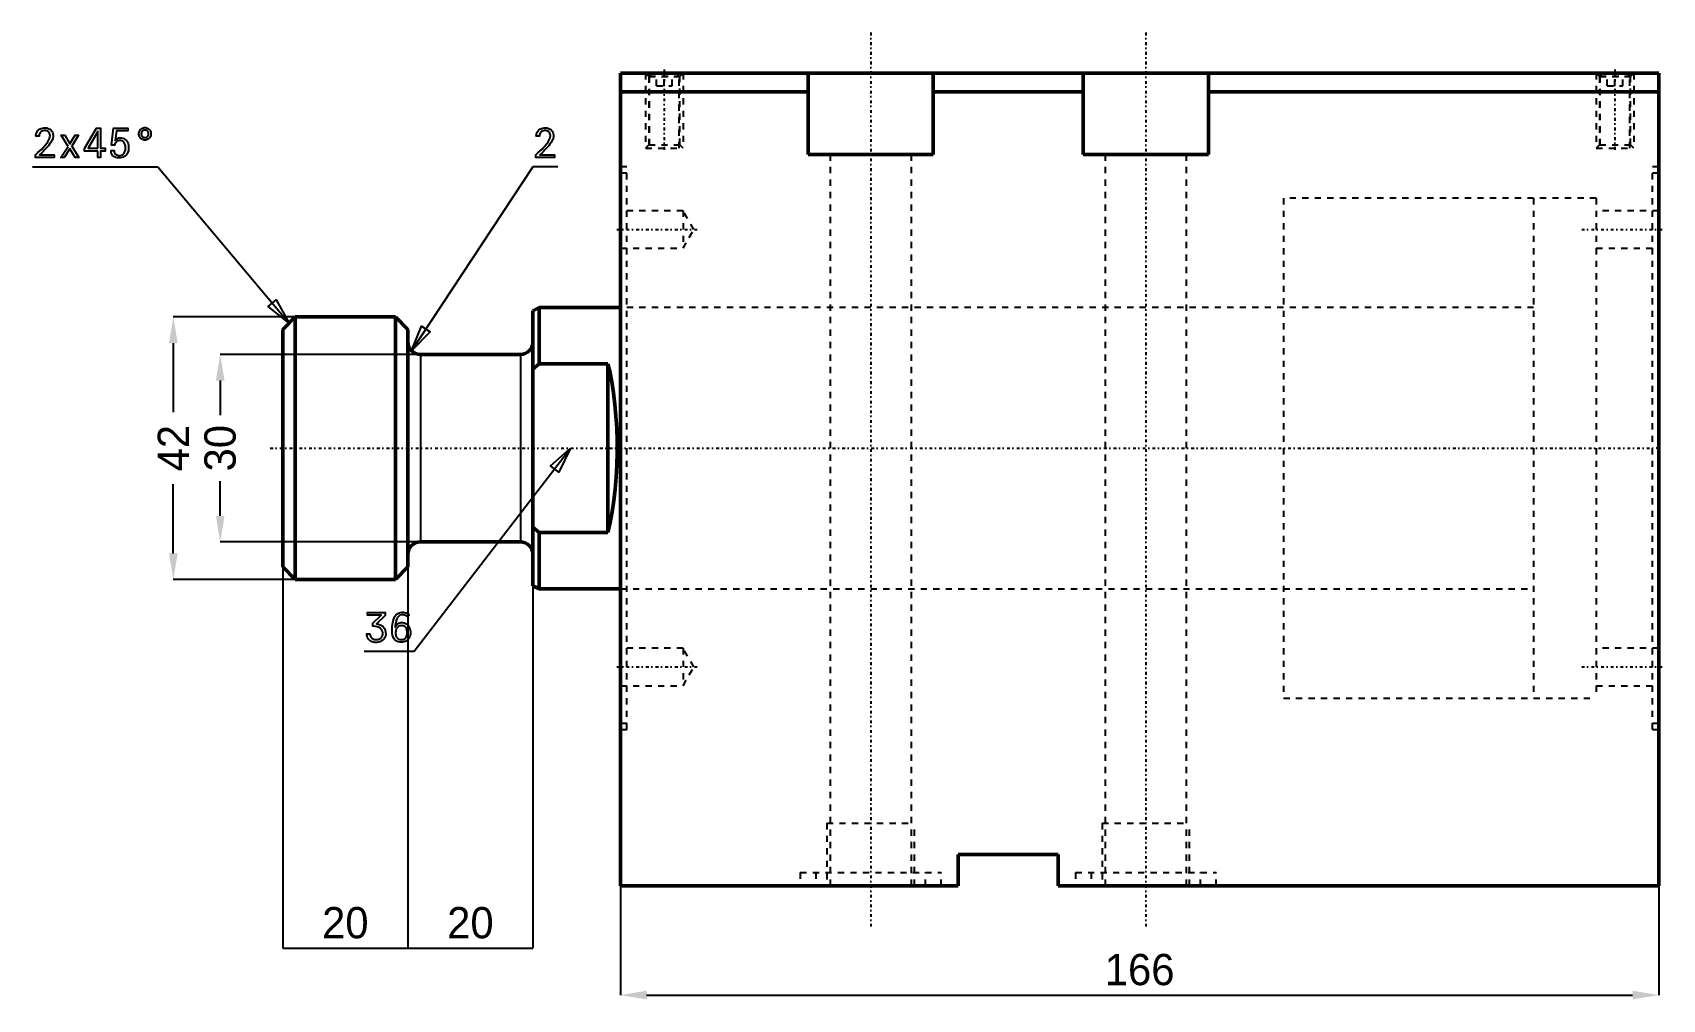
# Model space of a CAD drawing. Header units: millimetres. Extents: x -94 to 167, y -88 to 66.
import ezdxf

# ---------------------------------------------------------------- set-up
doc = ezdxf.new("R2010")
doc.units = ezdxf.units.MM
doc.linetypes.add('Center', pattern=[1.5, 0.45, -0.5, 0.05, -0.5])
doc.linetypes.add('Dashed', pattern=[2, 1, -1])
for name, color, linetype, lineweight in [('2d ConnectionPoints', 7, 'Continuous', 50), ('AM_0', 7, 'Continuous', 50), ('AM_4', 3, 'Continuous', 25), ('AM_5', 3, 'Continuous', 25), ('AM_7', 7, 'Center', 25), ('AM_9', 6, 'Dashed', 25)]:
    doc.layers.add(name, color=color, linetype=linetype, lineweight=lineweight)
doc.dimstyles.new('ISO-25', dxfattribs={"dimtxt": 2.5, "dimasz": 2.5, "dimexe": 1.25, "dimexo": 0.625, "dimtad": 1, "dimtxsty": 'Standard', "dimcen": 2.5, "dimadec": 0, "dimazin": 0, "dimtfac": 1, "dimtmove": 0, "dimatfit": 3, "dimfxl": 0, "dimarcsym": 0})

# ---------------------------------------------------------------- blocks, each defined once
blk = doc.blocks.new('1_JECX_MF_TLA_80_40_0_rod__0_in_JECX_MF_160_J_TLA_80_40_0__2')
at = {"layer": 'AM_0'}
for p, q in [((-52, 21), (-54, 19)), ((-36, 21), (-52, 21)), ((-52, 21), (-52, -21)), ((-34, 19), (-36, 21)), ((-36, 21), (-36, -21)), ((-13, 22.5), (-14, 22)), ((-14, 22), (-14, -22)), ((0, 22.5), (-13, 22.5)), ((-13, 22.5), (-13, 13.5)), ((-54, 19), (-54, -19)), ((-34, 19), (-34, -19)), ((-16, 15), (-32, 15)), ((-13, 13.5), (-14, 12.65)), ((-2, 13.5), (-13, 13.5)), ((-2, 13.5), (-2, -13.5)), ((-14, -12.65), (-13, -13.5)), ((-32, -15), (-16, -15)), ((-13, -13.5), (-2, -13.5)), ((-13, -13.5), (-13, -22.5)), ((-54, -19), (-52, -21)), ((-36, -21), (-34, -19)), ((-52, -21), (-36, -21)), ((-14, -22), (-13, -22.5)), ((-13, -22.5), (0, -22.5))]:
    blk.add_line(p, q, dxfattribs=at)
blk.add_lwpolyline([(-2, -13.5), (-1.64, -11.88), (-1.33, -10.17), (-1.06, -8.38), (-0.85, -6.53), (-0.69, -4.63), (-0.59, -2.69), (-0.54, -0.73), (-0.55, 1.23), (-0.61, 3.18), (-0.73, 5.11), (-0.9, 7), (-1.13, 8.84), (-1.4, 10.61), (-1.73, 12.3), (-2, 13.5)], dxfattribs=at)
for centre, start, end in [((-32, 17), 180, 270), ((-16, 17), 270, 360), ((-32, -17), 90, 180), ((-16, -17), 0, 90)]:
    blk.add_arc(centre, 2, start, end, dxfattribs=at)
at = {"layer": 'AM_4'}
for p, q in [((-32, 15), (-32, -15)), ((-16, 15), (-16, -15))]:
    blk.add_line(p, q, dxfattribs=at)
at = {"layer": 'AM_7'}
blk.add_line((-56, 0), (164.5, 0), dxfattribs=at)
at = {"layer": 'AM_9'}
for p, q in [((156, 40), (146, 40)), ((146, 40), (146, -40)), ((156, 40), (156, -40)), ((146, 22.5), (0, 22.5)), ((0, -22.5), (146, -22.5)), ((146, -40), (156, -40))]:
    blk.add_line(p, q, dxfattribs=at)
blk = doc.blocks.new('2_JECX_MF_EXLA_80_40_0_body__0_in_JECX_MF_160_J_TLA_80_40_0__2')
at = {"layer": 'AM_0'}
for p, q in [((0, -70), (0, 60)), ((166, 60), (0, 60)), ((30, 60), (30, 47)), ((50, 47), (50, 60)), ((74, 60), (74, 47)), ((94, 47), (94, 60)), ((166, -70), (166, 60)), ((30, 57), (0, 57)), ((74, 57), (50, 57)), ((166, 57), (94, 57)), ((30, 47), (50, 47)), ((74, 47), (94, 47)), ((54, -65), (54, -70)), ((70, -65), (54, -65)), ((70, -70), (70, -65)), ((54, -70), (0, -70)), ((166, -70), (70, -70))]:
    blk.add_line(p, q, dxfattribs=at)
at = {"layer": 'AM_5', "linetype": 'Dashed'}
for p, q in [((4, 60), (4, 48)), ((10, 60), (10, 48)), ((156, 60), (156, 48)), ((162, 60), (162, 48))]:
    blk.add_line(p, q, dxfattribs=at)
at = {"layer": 'AM_7'}
for p, q in [((40, 66.5), (40, -76.5)), ((84, 66.5), (84, -76.5)), ((7, 60.6), (7, 47.4)), ((159, 60.6), (159, 47.4)), ((-0.59, 35), (12.32, 35)), ((153.68, 35), (166.59, 35)), ((166.05, 0), (164.95, 0)), ((-0.59, -35), (12.32, -35)), ((153.68, -35), (166.59, -35))]:
    blk.add_line(p, q, dxfattribs=at)
at = {"layer": 'AM_9'}
for p, q in [((4, 60), (4.54, 59.46)), ((5.1, 60), (4.6, 59.5)), ((5.75, 58), (5.75, 60)), ((7, 58), (7, 60)), ((8.25, 58), (8.25, 60)), ((9.4, 59.5), (8.9, 60)), ((9.46, 59.46), (10, 60)), ((156, 60), (156.54, 59.46)), ((157.1, 60), (156.6, 59.5)), ((157.75, 58), (157.75, 60)), ((159, 58), (159, 60)), ((160.25, 58), (160.25, 60)), ((161.4, 59.5), (160.9, 60)), ((161.46, 59.46), (162, 60)), ((4.54, 59.46), (4.54, 48.54)), ((4.54, 59.46), (9.46, 59.46)), ((4.6, 59.5), (4.6, 48)), ((4.6, 59.5), (9.4, 59.5)), ((5.75, 58), (8.25, 58)), ((9.4, 48), (9.4, 59.5)), ((9.46, 48.54), (9.46, 59.46)), ((156.54, 59.46), (156.54, 48.54)), ((156.54, 59.46), (161.46, 59.46)), ((156.6, 59.5), (161.4, 59.5)), ((156.6, 59.5), (156.6, 48)), ((157.75, 58), (160.25, 58)), ((161.4, 48), (161.4, 59.5)), ((161.46, 48.54), (161.46, 59.46)), ((4.54, 48.54), (4, 48)), ((4, 48), (10, 48)), ((4.54, 48.54), (9.46, 48.54)), ((10, 48), (9.46, 48.54)), ((33.5, 47), (33.5, -70)), ((46.5, -70), (46.5, 47)), ((77.5, 47), (77.5, -70)), ((90.5, -70), (90.5, 47)), ((156.54, 48.54), (156, 48)), ((156, 48), (162, 48)), ((156.54, 48.54), (161.46, 48.54)), ((162, 48), (161.46, 48.54)), ((1, 45), (0, 45)), ((1, -45), (1, 45)), ((165, -45), (165, 45)), ((166, 45), (165, 45)), ((1, 44), (0, 44)), ((166, 44), (165, 44)), ((156, 40), (106, 40)), ((106, 40), (106, -40)), ((156, 40), (156, -40)), ((10, 38), (0, 38)), ((11.73, 35), (10, 38)), ((10, 38), (10, 32)), ((166, 38), (156, 38)), ((10, 32), (11.73, 35)), ((0, 32), (10, 32)), ((156, 32), (166, 32)), ((106, 22.5), (0, 22.5)), ((0, -22.5), (106, -22.5)), ((10, -32), (0, -32)), ((11.73, -35), (10, -32)), ((10, -32), (10, -38)), ((166, -32), (156, -32)), ((10, -38), (11.73, -35)), ((0, -38), (10, -38)), ((156, -38), (166, -38)), ((106, -40), (156, -40)), ((0, -44), (1, -44)), ((165, -44), (166, -44)), ((0, -45), (1, -45)), ((165, -45), (166, -45)), ((33, -60), (47, -60)), ((33, -60), (33, -70)), ((47, -70), (47, -60)), ((77, -60), (91, -60)), ((77, -60), (77, -70)), ((91, -70), (91, -60)), ((28.75, -67.9), (51.25, -67.9)), ((28.75, -67.9), (28.75, -70)), ((31.25, -67.9), (31.25, -70)), ((48.75, -70), (48.75, -67.9)), ((51.25, -70), (51.25, -67.9)), ((72.75, -67.9), (95.25, -67.9)), ((72.75, -67.9), (72.75, -70)), ((75.25, -67.9), (75.25, -70)), ((92.75, -70), (92.75, -67.9)), ((95.25, -70), (95.25, -67.9))]:
    blk.add_line(p, q, dxfattribs=at)
blk = doc.blocks.new('*D3')
at = {"layer": 'AM_5', "color": 0, "lineweight": -2}
for p, q in [((0, -70), (0, -87.5)), ((166, -70), (166, -87.5)), ((4.17, -87.5), (161.83, -87.5))]:
    blk.add_line(p, q, dxfattribs=at)
at = {"layer": 'AM_5', "color": 0}
for points in [[(4.17, -86.81), (4.17, -88.19), (0, -87.5)], [(161.83, -88.19), (161.83, -86.81), (166, -87.5)]]:
    blk.add_solid(points, dxfattribs=at)
at = {"layer": 'Defpoints', "color": 0}
for p in [(0, -70), (166, -70), (166, -87.5)]:
    blk.add_point(p, dxfattribs=at)
at = {"layer": 'AM_5', "color": 0, "insert": (83, -83.45), "char_height": 5, "attachment_point": 5}
blk.add_mtext('166', dxfattribs=at)
blk = doc.blocks.new('*D4')
at = {"layer": 'AM_5', "color": 0, "lineweight": -2}
for p, q in [((-14, -17), (-14, -80)), ((-34, -19), (-34, -80)), ((-34, -80), (-14, -80))]:
    blk.add_line(p, q, dxfattribs=at)
at = {"layer": 'Defpoints', "color": 0}
for p in [(-14, -17), (-34, -19), (-14, -80)]:
    blk.add_point(p, dxfattribs=at)
at = {"layer": 'AM_5', "color": 0, "insert": (-24, -75.95), "char_height": 5, "attachment_point": 5}
blk.add_mtext('20', dxfattribs=at)
blk = doc.blocks.new('*D5')
at = {"layer": 'AM_5', "color": 0, "lineweight": -2}
for p, q in [((-54, -19), (-54, -80)), ((-34, -19), (-34, -80)), ((-54, -80), (-34, -80))]:
    blk.add_line(p, q, dxfattribs=at)
at = {"layer": 'Defpoints', "color": 0}
for p in [(-54, -19), (-34, -19), (-34, -80)]:
    blk.add_point(p, dxfattribs=at)
at = {"layer": 'AM_5', "color": 0, "insert": (-44, -75.95), "char_height": 5, "attachment_point": 5}
blk.add_mtext('20', dxfattribs=at)
blk = doc.blocks.new('*D6')
at = {"layer": 'AM_5', "color": 0, "lineweight": -2}
for p, q in [((-52, 21), (-71.5, 21)), ((-71.5, 16.83), (-71.5, 5.75)), ((-71.5, -16.83), (-71.5, -5.75)), ((-52, -21), (-71.5, -21))]:
    blk.add_line(p, q, dxfattribs=at)
at = {"layer": 'AM_5', "color": 0}
for points in [[(-70.81, 16.83), (-72.19, 16.83), (-71.5, 21)], [(-72.19, -16.83), (-70.81, -16.83), (-71.5, -21)]]:
    blk.add_solid(points, dxfattribs=at)
at = {"layer": 'Defpoints', "color": 0}
for p in [(-71.5, 21), (-52, 21), (-52, -21)]:
    blk.add_point(p, dxfattribs=at)
at = {"layer": 'AM_5', "color": 0, "insert": (-71.5, 0), "char_height": 5, "attachment_point": 5, "rotation": 90}
blk.add_mtext('42', dxfattribs=at)
blk = doc.blocks.new('*D7')
at = {"layer": 'AM_5', "color": 0, "lineweight": -2}
for p, q in [((-32, 15), (-64, 15)), ((-64, 10.83), (-64, 5.3)), ((-64, -10.83), (-64, -5.3)), ((-32, -15), (-64, -15))]:
    blk.add_line(p, q, dxfattribs=at)
at = {"layer": 'AM_5', "color": 0}
for points in [[(-63.31, 10.83), (-64.69, 10.83), (-64, 15)], [(-64.69, -10.83), (-63.31, -10.83), (-64, -15)]]:
    blk.add_solid(points, dxfattribs=at)
at = {"layer": 'Defpoints', "color": 0}
for p in [(-64, 15), (-32, 15), (-32, -15)]:
    blk.add_point(p, dxfattribs=at)
at = {"layer": 'AM_5', "color": 0, "insert": (-64, 0), "char_height": 5, "attachment_point": 5, "rotation": 90}
blk.add_mtext('30', dxfattribs=at)

msp = doc.modelspace()

# ---------------------------------------------------------------- linework, layer by layer
at = {"layer": '2d ConnectionPoints'}
msp.add_point((0, 0), dxfattribs=at)
at = {"layer": 'AM_5'}
for p, q in [((-94, 45), (-74, 45)), ((-74, 45), (-53, 20)), ((-14, 45), (-33.414, 15.586)), ((-10, 45), (-14, 45)), ((-33, -32.5), (-8, 0)), ((-41, -32.5), (-33, -32.5))]:
    msp.add_line(p, q, dxfattribs=at)
for points in [[(-93.353, 47.111), (-93.353, 47.111), (-93.139, 47.307), (-92.834, 47.592), (-92.834, 47.592), (-92.548, 47.869), (-92.368, 48.049), (-92.368, 48.049), (-92.196, 48.23), (-91.949, 48.514), (-91.949, 48.514), (-91.716, 48.814), (-91.569, 49.022), (-91.569, 49.022), (-91.439, 49.23), (-91.298, 49.526), (-91.298, 49.526), (-91.223, 49.803), (-91.208, 49.977), (-91.208, 49.977), (-91.213, 50.075), (-91.236, 50.214), (-91.236, 50.214), (-91.279, 50.343), (-91.319, 50.423), (-91.319, 50.423), (-91.366, 50.497), (-91.45, 50.596), (-91.45, 50.596), (-91.549, 50.679), (-91.623, 50.725), (-91.623, 50.725), (-91.702, 50.764), (-91.828, 50.805), (-91.828, 50.805), (-91.962, 50.828), (-92.056, 50.832), (-92.056, 50.832), (-92.161, 50.828), (-92.308, 50.805), (-92.308, 50.805), (-92.445, 50.762), (-92.531, 50.722), (-92.531, 50.722), (-92.611, 50.674), (-92.716, 50.586), (-92.716, 50.586), (-92.806, 50.482), (-92.856, 50.402), (-92.856, 50.402), (-92.898, 50.315), (-92.944, 50.173), (-92.944, 50.173), (-92.968, 50.017), (-92.973, 49.906), (-93.46, 49.906), (-93.46, 49.906), (-93.453, 50.073), (-93.413, 50.305), (-93.413, 50.305), (-93.34, 50.515), (-93.272, 50.644), (-93.272, 50.644), (-93.191, 50.761), (-93.051, 50.915), (-93.051, 50.915), (-92.886, 51.042), (-92.763, 51.112), (-92.763, 51.112), (-92.633, 51.169), (-92.427, 51.231), (-92.427, 51.231), (-92.209, 51.265), (-92.056, 51.271), (-92.056, 51.271), (-91.914, 51.265), (-91.708, 51.234), (-91.708, 51.234), (-91.511, 51.175), (-91.384, 51.121), (-91.384, 51.121), (-91.264, 51.056), (-91.103, 50.937), (-91.103, 50.937), (-90.965, 50.793), (-90.885, 50.683), (-90.885, 50.683), (-90.818, 50.563), (-90.745, 50.367), (-90.745, 50.367), (-90.705, 50.153), (-90.698, 50), (-90.698, 50), (-90.709, 49.827), (-90.767, 49.561), (-90.767, 49.561), (-90.875, 49.287), (-90.974, 49.1), (-90.974, 49.1), (-91.088, 48.914), (-91.274, 48.645), (-91.274, 48.645), (-91.476, 48.389), (-91.619, 48.224), (-91.619, 48.224), (-91.774, 48.057), (-92.034, 47.786), (-92.034, 47.786), (-92.327, 47.49), (-92.541, 47.28), (-92.885, 46.942), (-90.558, 46.939), (-90.558, 46.5), (-93.525, 46.5), (-93.525, 46.955), (-93.353, 47.111)], [(-88.329, 48.284), (-89.428, 50.075), (-88.859, 50.075), (-88.04, 48.72), (-87.179, 50.075), (-86.662, 50.075), (-87.748, 48.327), (-86.61, 46.5), (-87.186, 46.5), (-88.05, 47.904), (-88.963, 46.5), (-89.49, 46.5), (-88.329, 48.284)], [(-83.576, 47.54), (-85.681, 47.54), (-85.681, 47.962), (-83.764, 51.212), (-83.12, 51.212), (-83.12, 47.979), (-82.418, 47.979), (-82.418, 47.54), (-83.12, 47.54), (-83.12, 46.5), (-83.576, 46.5), (-83.576, 47.54)], [(-83.569, 47.979), (-83.569, 50.666), (-85.123, 47.979), (-83.569, 47.979)], [(-80.118, 46.441), (-80.118, 46.441), (-80.265, 46.447), (-80.474, 46.473), (-80.474, 46.473), (-80.67, 46.522), (-80.794, 46.567), (-80.794, 46.567), (-80.91, 46.622), (-81.066, 46.726), (-81.066, 46.726), (-81.2, 46.855), (-81.277, 46.955), (-81.277, 46.955), (-81.342, 47.066), (-81.412, 47.252), (-81.412, 47.252), (-81.45, 47.464), (-81.457, 47.618), (-80.95, 47.618), (-80.95, 47.618), (-80.941, 47.472), (-80.891, 47.282), (-80.891, 47.282), (-80.799, 47.125), (-80.715, 47.039), (-80.715, 47.039), (-80.615, 46.969), (-80.443, 46.893), (-80.443, 46.893), (-80.245, 46.852), (-80.099, 46.844), (-80.099, 46.844), (-79.973, 46.851), (-79.801, 46.888), (-79.801, 46.888), (-79.649, 46.955), (-79.559, 47.017), (-79.559, 47.017), (-79.478, 47.09), (-79.373, 47.216), (-79.373, 47.216), (-79.289, 47.361), (-79.244, 47.468), (-79.244, 47.468), (-79.208, 47.582), (-79.168, 47.761), (-79.168, 47.761), (-79.147, 47.949), (-79.143, 48.08), (-79.143, 48.08), (-79.147, 48.199), (-79.168, 48.372), (-79.168, 48.372), (-79.206, 48.539), (-79.241, 48.647), (-79.241, 48.647), (-79.284, 48.748), (-79.363, 48.886), (-79.363, 48.886), (-79.461, 49.005), (-79.537, 49.074), (-79.537, 49.074), (-79.62, 49.133), (-79.758, 49.196), (-79.758, 49.196), (-79.914, 49.23), (-80.027, 49.236), (-80.027, 49.236), (-80.148, 49.229), (-80.318, 49.187), (-80.318, 49.187), (-80.475, 49.11), (-80.573, 49.038), (-80.573, 49.038), (-80.662, 48.953), (-80.772, 48.803), (-80.772, 48.803), (-80.853, 48.627), (-80.892, 48.495), (-81.386, 48.495), (-81.048, 51.225), (-78.753, 51.225), (-78.753, 50.803), (-80.586, 50.803), (-80.794, 49.24), (-80.794, 49.24), (-80.725, 49.324), (-80.618, 49.434), (-80.618, 49.434), (-80.505, 49.524), (-80.427, 49.573), (-80.427, 49.573), (-80.345, 49.613), (-80.212, 49.657), (-80.212, 49.657), (-80.066, 49.681), (-79.962, 49.685), (-79.962, 49.685), (-79.803, 49.676), (-79.58, 49.631), (-79.58, 49.631), (-79.378, 49.548), (-79.254, 49.471), (-79.254, 49.471), (-79.14, 49.379), (-78.991, 49.217), (-78.991, 49.217), (-78.867, 49.029), (-78.799, 48.887), (-78.799, 48.887), (-78.743, 48.736), (-78.682, 48.498), (-78.682, 48.498), (-78.649, 48.244), (-78.643, 48.066), (-78.643, 48.066), (-78.65, 47.88), (-78.689, 47.616), (-78.689, 47.616), (-78.761, 47.372), (-78.828, 47.22), (-78.828, 47.22), (-78.908, 47.079), (-79.051, 46.892), (-79.051, 46.892), (-79.22, 46.735), (-79.348, 46.646), (-79.348, 46.646), (-79.486, 46.573), (-79.708, 46.493), (-79.708, 46.493), (-79.948, 46.45), (-80.118, 46.441)], [(-76.043, 49.295), (-76.043, 49.295), (-76.146, 49.3), (-76.294, 49.329), (-76.294, 49.329), (-76.435, 49.381), (-76.525, 49.43), (-76.525, 49.43), (-76.609, 49.488), (-76.723, 49.589), (-76.723, 49.589), (-76.82, 49.707), (-76.876, 49.795), (-76.876, 49.795), (-76.922, 49.889), (-76.973, 50.036), (-76.973, 50.036), (-77, 50.19), (-77.005, 50.296), (-77.005, 50.296), (-77, 50.402), (-76.973, 50.556), (-76.973, 50.556), (-76.922, 50.703), (-76.876, 50.797), (-76.876, 50.797), (-76.82, 50.885), (-76.723, 51.003), (-76.723, 51.003), (-76.609, 51.104), (-76.525, 51.162), (-76.525, 51.162), (-76.435, 51.211), (-76.294, 51.263), (-76.294, 51.263), (-76.146, 51.292), (-76.043, 51.297), (-76.043, 51.297), (-75.941, 51.292), (-75.794, 51.263), (-75.794, 51.263), (-75.654, 51.211), (-75.564, 51.162), (-75.564, 51.162), (-75.48, 51.104), (-75.367, 51.004), (-75.367, 51.004), (-75.271, 50.886), (-75.216, 50.798), (-75.216, 50.798), (-75.17, 50.705), (-75.12, 50.558), (-75.12, 50.558), (-75.093, 50.403), (-75.088, 50.296), (-75.088, 50.296), (-75.093, 50.189), (-75.12, 50.034), (-75.12, 50.034), (-75.17, 49.887), (-75.216, 49.794), (-75.216, 49.794), (-75.271, 49.706), (-75.367, 49.588), (-75.367, 49.588), (-75.48, 49.488), (-75.564, 49.43), (-75.564, 49.43), (-75.654, 49.381), (-75.794, 49.329), (-75.794, 49.329), (-75.941, 49.3), (-76.043, 49.295)], [(-76.043, 49.691), (-76.043, 49.691), (-75.982, 49.695), (-75.893, 49.712), (-75.893, 49.712), (-75.808, 49.743), (-75.754, 49.773), (-75.754, 49.773), (-75.703, 49.808), (-75.635, 49.869), (-75.635, 49.869), (-75.576, 49.94), (-75.543, 49.994), (-75.543, 49.994), (-75.515, 50.051), (-75.485, 50.139), (-75.485, 50.139), (-75.468, 50.232), (-75.465, 50.296), (-75.465, 50.296), (-75.468, 50.36), (-75.485, 50.453), (-75.485, 50.453), (-75.515, 50.541), (-75.543, 50.598), (-75.543, 50.598), (-75.576, 50.652), (-75.635, 50.723), (-75.635, 50.723), (-75.703, 50.784), (-75.754, 50.819), (-75.754, 50.819), (-75.808, 50.849), (-75.893, 50.88), (-75.893, 50.88), (-75.982, 50.897), (-76.043, 50.901), (-76.043, 50.901), (-76.105, 50.897), (-76.194, 50.88), (-76.194, 50.88), (-76.28, 50.849), (-76.334, 50.819), (-76.334, 50.819), (-76.386, 50.784), (-76.455, 50.723), (-76.455, 50.723), (-76.515, 50.652), (-76.549, 50.598), (-76.549, 50.598), (-76.578, 50.541), (-76.609, 50.453), (-76.609, 50.453), (-76.625, 50.36), (-76.629, 50.296), (-76.629, 50.296), (-76.625, 50.232), (-76.609, 50.139), (-76.609, 50.139), (-76.578, 50.051), (-76.549, 49.994), (-76.549, 49.994), (-76.515, 49.94), (-76.455, 49.869), (-76.455, 49.869), (-76.386, 49.808), (-76.334, 49.773), (-76.334, 49.773), (-76.28, 49.743), (-76.194, 49.712), (-76.194, 49.712), (-76.105, 49.695), (-76.043, 49.691)], [(-13.353, 47.111), (-13.353, 47.111), (-13.139, 47.307), (-12.834, 47.592), (-12.834, 47.592), (-12.548, 47.869), (-12.368, 48.049), (-12.368, 48.049), (-12.196, 48.23), (-11.949, 48.514), (-11.949, 48.514), (-11.716, 48.814), (-11.569, 49.022), (-11.569, 49.022), (-11.439, 49.23), (-11.298, 49.526), (-11.298, 49.526), (-11.223, 49.803), (-11.208, 49.977), (-11.208, 49.977), (-11.213, 50.075), (-11.236, 50.214), (-11.236, 50.214), (-11.279, 50.343), (-11.319, 50.423), (-11.319, 50.423), (-11.366, 50.497), (-11.45, 50.596), (-11.45, 50.596), (-11.549, 50.679), (-11.623, 50.725), (-11.623, 50.725), (-11.702, 50.764), (-11.828, 50.805), (-11.828, 50.805), (-11.962, 50.828), (-12.056, 50.832), (-12.056, 50.832), (-12.161, 50.828), (-12.308, 50.805), (-12.308, 50.805), (-12.445, 50.762), (-12.531, 50.722), (-12.531, 50.722), (-12.611, 50.674), (-12.716, 50.586), (-12.716, 50.586), (-12.806, 50.482), (-12.856, 50.402), (-12.856, 50.402), (-12.898, 50.315), (-12.944, 50.173), (-12.944, 50.173), (-12.968, 50.017), (-12.973, 49.906), (-13.46, 49.906), (-13.46, 49.906), (-13.453, 50.073), (-13.413, 50.305), (-13.413, 50.305), (-13.34, 50.515), (-13.272, 50.644), (-13.272, 50.644), (-13.191, 50.761), (-13.051, 50.915), (-13.051, 50.915), (-12.886, 51.042), (-12.763, 51.112), (-12.763, 51.112), (-12.633, 51.169), (-12.427, 51.231), (-12.427, 51.231), (-12.209, 51.265), (-12.056, 51.271), (-12.056, 51.271), (-11.914, 51.265), (-11.708, 51.234), (-11.708, 51.234), (-11.511, 51.175), (-11.384, 51.121), (-11.384, 51.121), (-11.264, 51.056), (-11.103, 50.937), (-11.103, 50.937), (-10.965, 50.793), (-10.885, 50.683), (-10.885, 50.683), (-10.818, 50.563), (-10.745, 50.367), (-10.745, 50.367), (-10.705, 50.153), (-10.698, 50), (-10.698, 50), (-10.709, 49.827), (-10.767, 49.561), (-10.767, 49.561), (-10.875, 49.287), (-10.974, 49.1), (-10.974, 49.1), (-11.088, 48.914), (-11.274, 48.645), (-11.274, 48.645), (-11.476, 48.389), (-11.619, 48.224), (-11.619, 48.224), (-11.774, 48.057), (-12.034, 47.786), (-12.034, 47.786), (-12.327, 47.49), (-12.541, 47.28), (-12.885, 46.942), (-10.558, 46.939), (-10.558, 46.5), (-13.525, 46.5), (-13.525, 46.955), (-13.353, 47.111)], [(-53, 20), (-56.318, 22.654), (-55.042, 23.726), (-53, 20)], [(-33.414, 15.586), (-31.814, 19.522), (-30.423, 18.604), (-33.414, 15.586)], [(-8, 0), (-9.88, -3.811), (-11.201, -2.795), (-8, 0)], [(-40.067, -29.694), (-40.067, -29.694), (-40.062, -29.804), (-40.033, -29.958), (-40.033, -29.958), (-39.979, -30.1), (-39.929, -30.188), (-39.929, -30.188), (-39.87, -30.268), (-39.768, -30.374), (-39.768, -30.374), (-39.649, -30.463), (-39.56, -30.512), (-39.56, -30.512), (-39.467, -30.553), (-39.321, -30.598), (-39.321, -30.598), (-39.17, -30.622), (-39.066, -30.626), (-39.066, -30.626), (-38.956, -30.622), (-38.796, -30.597), (-38.796, -30.597), (-38.642, -30.552), (-38.543, -30.511), (-38.543, -30.511), (-38.449, -30.461), (-38.324, -30.371), (-38.324, -30.371), (-38.215, -30.264), (-38.153, -30.183), (-38.153, -30.183), (-38.1, -30.095), (-38.043, -29.954), (-38.043, -29.954), (-38.013, -29.801), (-38.007, -29.694), (-38.007, -29.694), (-38.015, -29.54), (-38.058, -29.327), (-38.058, -29.327), (-38.138, -29.137), (-38.212, -29.022), (-38.212, -29.022), (-38.299, -28.918), (-38.454, -28.782), (-38.454, -28.782), (-38.636, -28.67), (-38.772, -28.61), (-38.772, -28.61), (-38.918, -28.56), (-39.152, -28.506), (-39.152, -28.506), (-39.403, -28.477), (-39.58, -28.471), (-39.58, -28.017), (-38.26, -26.723), (-40.464, -26.723), (-40.464, -26.288), (-37.643, -26.288), (-37.643, -26.742), (-38.992, -28.075), (-38.992, -28.075), (-38.697, -28.143), (-38.322, -28.29), (-38.322, -28.29), (-38.027, -28.491), (-37.875, -28.655), (-37.875, -28.655), (-37.754, -28.838), (-37.623, -29.135), (-37.623, -29.135), (-37.552, -29.461), (-37.539, -29.694), (-37.539, -29.694), (-37.548, -29.862), (-37.596, -30.096), (-37.596, -30.096), (-37.684, -30.309), (-37.766, -30.439), (-37.766, -30.439), (-37.863, -30.559), (-38.027, -30.714), (-38.027, -30.714), (-38.214, -30.842), (-38.353, -30.912), (-38.353, -30.912), (-38.498, -30.97), (-38.721, -31.032), (-38.721, -31.032), (-38.949, -31.065), (-39.105, -31.072), (-39.105, -31.072), (-39.257, -31.065), (-39.476, -31.032), (-39.476, -31.032), (-39.687, -30.971), (-39.822, -30.914), (-39.822, -30.914), (-39.95, -30.845), (-40.123, -30.718), (-40.123, -30.718), (-40.272, -30.563), (-40.358, -30.444), (-40.358, -30.444), (-40.431, -30.314), (-40.51, -30.101), (-40.51, -30.101), (-40.553, -29.864), (-40.561, -29.694), (-40.067, -29.694)], [(-35.034, -31.039), (-35.034, -31.039), (-35.254, -31.029), (-35.547, -30.975), (-35.547, -30.975), (-35.795, -30.876), (-35.936, -30.784), (-35.936, -30.784), (-36.058, -30.674), (-36.212, -30.482), (-36.212, -30.482), (-36.33, -30.257), (-36.389, -30.088), (-36.389, -30.088), (-36.435, -29.905), (-36.484, -29.602), (-36.484, -29.602), (-36.511, -29.266), (-36.516, -29.024), (-36.516, -29.024), (-36.5, -28.526), (-36.418, -27.864), (-36.418, -27.864), (-36.265, -27.302), (-36.124, -26.983), (-36.124, -26.983), (-35.949, -26.716), (-35.62, -26.427), (-35.62, -26.427), (-35.209, -26.272), (-34.891, -26.242), (-34.891, -26.242), (-34.737, -26.247), (-34.528, -26.27), (-34.528, -26.27), (-34.342, -26.315), (-34.231, -26.356), (-34.231, -26.356), (-34.128, -26.404), (-33.985, -26.488), (-33.985, -26.488), (-33.853, -26.586), (-33.773, -26.658), (-34.13, -26.951), (-34.13, -26.951), (-34.177, -26.897), (-34.259, -26.825), (-34.259, -26.825), (-34.357, -26.763), (-34.431, -26.728), (-34.431, -26.728), (-34.511, -26.698), (-34.643, -26.666), (-34.643, -26.666), (-34.787, -26.648), (-34.891, -26.645), (-34.891, -26.645), (-35.055, -26.658), (-35.273, -26.725), (-35.273, -26.725), (-35.458, -26.849), (-35.562, -26.963), (-35.562, -26.963), (-35.653, -27.095), (-35.766, -27.308), (-35.766, -27.308), (-35.853, -27.541), (-35.895, -27.706), (-35.895, -27.706), (-35.929, -27.879), (-35.972, -28.152), (-35.972, -28.152), (-36.005, -28.44), (-36.022, -28.64), (-36.022, -28.64), (-35.949, -28.501), (-35.826, -28.318), (-35.826, -28.318), (-35.687, -28.166), (-35.585, -28.083), (-35.585, -28.083), (-35.475, -28.015), (-35.298, -27.941), (-35.298, -27.941), (-35.106, -27.901), (-34.969, -27.893), (-34.969, -27.893), (-34.808, -27.902), (-34.58, -27.949), (-34.58, -27.949), (-34.371, -28.038), (-34.241, -28.119), (-34.241, -28.119), (-34.12, -28.215), (-33.962, -28.382), (-33.962, -28.382), (-33.829, -28.575), (-33.755, -28.718), (-33.755, -28.718), (-33.693, -28.87), (-33.627, -29.105), (-33.627, -29.105), (-33.591, -29.35), (-33.584, -29.518), (-33.584, -29.518), (-33.592, -29.693), (-33.631, -29.941), (-33.631, -29.941), (-33.704, -30.17), (-33.771, -30.313), (-33.771, -30.313), (-33.852, -30.445), (-33.994, -30.62), (-33.994, -30.62), (-34.163, -30.767), (-34.289, -30.849), (-34.289, -30.849), (-34.425, -30.917), (-34.641, -30.991), (-34.641, -30.991), (-34.872, -31.031), (-35.034, -31.039)], [(-35.027, -30.63), (-35.027, -30.63), (-34.91, -30.624), (-34.748, -30.594), (-34.748, -30.594), (-34.603, -30.538), (-34.515, -30.486), (-34.515, -30.486), (-34.436, -30.425), (-34.331, -30.315), (-34.331, -30.315), (-34.245, -30.186), (-34.199, -30.088), (-34.199, -30.088), (-34.16, -29.983), (-34.118, -29.813), (-34.118, -29.813), (-34.096, -29.629), (-34.091, -29.498), (-34.091, -29.498), (-34.095, -29.376), (-34.116, -29.202), (-34.116, -29.202), (-34.156, -29.039), (-34.192, -28.936), (-34.192, -28.936), (-34.236, -28.84), (-34.318, -28.712), (-34.318, -28.712), (-34.418, -28.602), (-34.494, -28.54), (-34.494, -28.54), (-34.578, -28.487), (-34.718, -28.43), (-34.718, -28.43), (-34.875, -28.399), (-34.988, -28.393), (-34.988, -28.393), (-35.106, -28.4), (-35.271, -28.433), (-35.271, -28.433), (-35.421, -28.493), (-35.513, -28.549), (-35.513, -28.549), (-35.598, -28.616), (-35.71, -28.734), (-35.71, -28.734), (-35.804, -28.871), (-35.856, -28.974), (-35.856, -28.974), (-35.899, -29.084), (-35.946, -29.258), (-35.946, -29.258), (-35.971, -29.445), (-35.976, -29.576), (-35.976, -29.576), (-35.972, -29.696), (-35.949, -29.865), (-35.949, -29.865), (-35.906, -30.023), (-35.866, -30.121), (-35.866, -30.121), (-35.817, -30.212), (-35.73, -30.334), (-35.73, -30.334), (-35.623, -30.437), (-35.542, -30.495), (-35.542, -30.495), (-35.454, -30.543), (-35.307, -30.596), (-35.307, -30.596), (-35.145, -30.624), (-35.027, -30.63)]]:
    msp.add_lwpolyline(points, dxfattribs=at)

# ---------------------------------------------------------------- block references
for name in ['2_JECX_MF_EXLA_80_40_0_body__0_in_JECX_MF_160_J_TLA_80_40_0__2', '1_JECX_MF_TLA_80_40_0_rod__0_in_JECX_MF_160_J_TLA_80_40_0__2']:
    msp.add_blockref(name, (0, 0))

# ---------------------------------------------------------------- dimensions: what is measured, and where the dimension line sits
for base, p1, p2, text, picture, middle in [((-71.5, 21), (-52, -21), (-52, 21), '42', '*D6', (-71.5, 0)), ((-64, 15), (-32, -15), (-32, 15), '30', '*D7', (-64, 0))]:
    dim = msp.add_linear_dim(base=base, p1=p1, p2=p2, angle=90, text=text, dimstyle='ISO-25', override={"dimtxt": 5, "dimasz": 4.166667, "dimexe": 0, "dimexo": 0, "dimgap": 1.5}, dxfattribs=at)
    dim.commit()
    dim.dimension.update_dxf_attribs({"geometry": picture, "text_midpoint": middle, "dimtype": 160, "text_rotation": 90})
for base, p1, p2, text, override, picture, middle in [((-14, -80), (-34, -19), (-14, -17), '20', {"dimtxt": 5, "dimasz": 0, "dimexe": 0, "dimexo": 0, "dimgap": 1.5}, '*D4', (-24, -80)), ((-34, -80), (-54, -19), (-34, -19), '20', {"dimtxt": 5, "dimasz": 0, "dimexe": 0, "dimexo": 0, "dimgap": 1.5}, '*D5', (-44, -80)), ((166, -87.5), (0, -70), (166, -70), '166', {"dimtxt": 5, "dimasz": 4.166667, "dimexe": 0, "dimexo": 0, "dimgap": 1.5}, '*D3', (83, -87.5))]:
    dim = msp.add_linear_dim(base=base, p1=p1, p2=p2, text=text, dimstyle='ISO-25', override=override, dxfattribs=at)
    dim.commit()
    dim.dimension.update_dxf_attribs({"geometry": picture, "text_midpoint": middle, "dimtype": 160})

doc.saveas('drawing.dxf')
